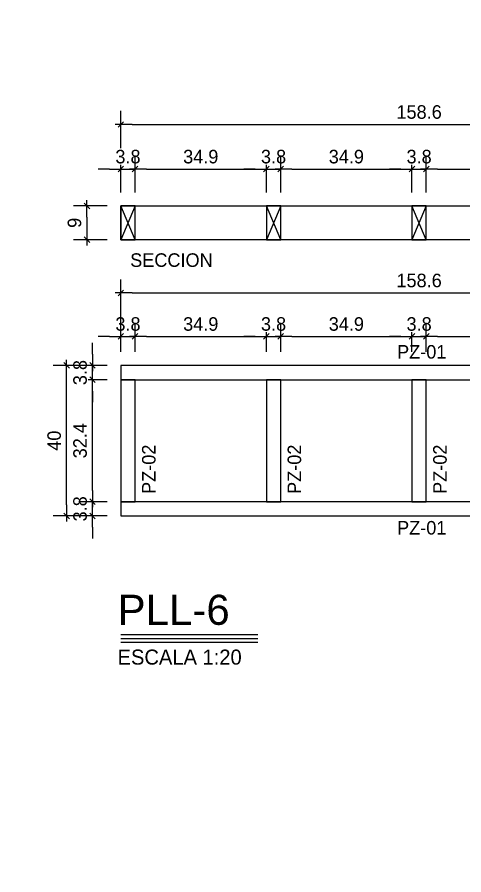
# Model space of a CAD drawing. Header units: millimetres. Extents: x 19458 to 19711, y 4351 to 4752.
# Drawn here: x 19488.241 to 19489.429, y 4522.546 to 4524.824 of the extents above; entities that cross this region are included whole.
import ezdxf
from ezdxf.enums import TextEntityAlignment as Align

# ---------------------------------------------------------------- set-up
doc = ezdxf.new("R2010")
doc.units = ezdxf.units.MM
for name, color, linetype in [('0 @ 0.2', 7, 'Continuous'), ('cotas', 1, 'Continuous'), ('cotas @ 500', 1, 'Continuous'), ('PANELES', 2, 'Continuous'), ('TEXTO @ 0.2', 2, 'Continuous'), ('TEXTOS TITULOS @ 0.2', 3, 'Continuous')]:
    doc.layers.add(name, color=color, linetype=linetype)
doc.styles.add('century gothic', font='GOTHIC.TTF')
doc.styles.add('COTAS SMC', font='GOTHIC.TTF')
doc.styles.add('NOTAS', font='GOTHIC.TTF')
doc.styles.add('SMCtitulos', font='sanss___.ttf')
doc.dimstyles.new('ANOTATIVE 100 SMCONSTRUCCIONES', dxfattribs={"dimscale": 0, "dimtxt": 0.18, "dimasz": 0.15, "dimexe": 0.18, "dimexo": 0.09, "dimgap": 0.1, "dimtad": 1, "dimzin": 0, "dimdsep": 46, "dimtxsty": 'century gothic', "dimblk1": 'FLECHA1', "dimblk2": 'FLECHA1', "dimsah": 1, "dimcen": 0.18, "dimdle": 0.075, "dimclrd": 1, "dimclre": 1, "dimclrt": 2, "dimaunit": 1, "dimadec": 0, "dimazin": 0, "dimtfac": 0.75, "dimtix": 1, "dimtmove": 2, "dimatfit": 3, "dimfxl": 0.09, "dimtvp": 1.5, "dimtfill": 1, "dimtolj": 1, "dimtzin": 0, "dimarcsym": 0})
doc.dimstyles.new('ANOTATIVE CM SMCONSTRUCCIONES', dxfattribs={"dimscale": 0, "dimtxt": 0.18, "dimasz": 0.15, "dimexe": 0.18, "dimexo": 0.18, "dimgap": 0.07, "dimtad": 1, "dimdec": 1, "dimlfac": 100, "dimdsep": 46, "dimtxsty": 'century gothic', "dimblk1": 'FLECHA1', "dimblk2": 'FLECHA1', "dimsah": 1, "dimcen": 0.18, "dimdle": 0.075, "dimclrd": 1, "dimclre": 1, "dimclrt": 2, "dimaunit": 1, "dimadec": 0, "dimazin": 2, "dimtfac": 0.75, "dimtdec": 1, "dimtix": 1, "dimtmove": 2, "dimatfit": 3, "dimfxl": 0.09, "dimtvp": 1.5, "dimtfill": 1, "dimtolj": 1, "dimtzin": 0, "dimarcsym": 0})
doc.dimstyles.new('PIES SMCONSTRUCCIONES', dxfattribs={"dimscale": 0, "dimtxt": 0.18, "dimasz": 0.2, "dimexe": 0.18, "dimexo": 0, "dimgap": 0.1, "dimtad": 1, "dimdec": 0, "dimlfac": 39.370079, "dimzin": 0, "dimdsep": 46, "dimlunit": 4, "dimtxsty": 'COTAS SMC', "dimblk1": 'FLECHA1', "dimblk2": 'FLECHA1', "dimsah": 1, "dimcen": 0.2, "dimdle": 0.075, "dimclrd": 1, "dimclre": 1, "dimclrt": 2, "dimaunit": 1, "dimadec": 0, "dimazin": 0, "dimtfac": 0.75, "dimtdec": 0, "dimtix": 1, "dimtmove": 2, "dimatfit": 3, "dimfxl": 0.09, "dimtvp": 1.5, "dimtfill": 1, "dimtolj": 1, "dimtzin": 0, "dimarcsym": 0})

# ---------------------------------------------------------------- blocks, each defined once
blk = doc.blocks.new('FLECHA1')
at = {"color": 4}
blk.add_line((-0.246176, -0.248081), (0.248081, 0.25), dxfattribs=at)
at = {"color": 1}
blk.add_line((-1, 0), (0.496162, 0), dxfattribs=at)
blk = doc.blocks.new('*D419')
at = {"layer": 'cotas', "color": 1, "lineweight": -2, "transparency": 16777216}
for p, q in [((19614.326, 4625.8448), (19614.326, 4700.8448)), ((19570.9836, 4550.8448), (19524.326, 4550.8448)), ((19614.326, 4548.4298), (19614.326, 4550.8448)), ((19570.5339, 4548.4298), (19524.326, 4548.4298)), ((19614.326, 4473.4298), (19614.326, 4398.4298))]:
    blk.add_line(p, q, dxfattribs=at)
at = {"layer": 'Defpoints', "color": 0, "transparency": 16777216}
for p in [(19614.326, 4550.8448), (19615.9836, 4550.8448), (19615.5339, 4548.4298)]:
    blk.add_point(p, dxfattribs=at)
at = {"layer": 'cotas', "color": 1, "lineweight": -2, "transparency": 16777216, "xscale": 75, "yscale": 75, "zscale": 75}
for p, rotation in [((19614.326, 4550.8448), 270), ((19614.326, 4548.4298), 90)]:
    blk.add_blockref('FLECHA1', p, dxfattribs=dict(at, rotation=rotation))
at = {"layer": 'cotas', "color": 2, "transparency": 16777216, "insert": (19517.3376, 4549.6373), "char_height": 90, "attachment_point": 5, "rotation": 90, "style": 'century gothic', "bg_fill": 3, "box_fill_scale": 1.1, "bg_fill_color": 256, "bg_fill_true_color": 13158600, "bg_fill_transparency": 0}
blk.add_mtext('\\A1;2.42', dxfattribs=at)
blk = doc.blocks.new('*D474')
at = {"layer": 'cotas', "color": 1, "lineweight": -2, "transparency": 16777216}
for p, q in [((19620.0128, 4651.7533), (19620.0128, 4751.7533)), ((19620.4168, 4551.7533), (19530.0128, 4551.7533)), ((19620.0128, 4550.5333), (19620.0128, 4551.7533)), ((19620.4168, 4550.5333), (19530.0128, 4550.5333)), ((19620.0128, 4450.5333), (19620.0128, 4350.5333))]:
    blk.add_line(p, q, dxfattribs=at)
at = {"layer": 'Defpoints', "color": 0, "transparency": 16777216}
for p in [(19620.0128, 4551.7533), (19620.4168, 4551.7533), (19620.4168, 4550.5333)]:
    blk.add_point(p, dxfattribs=at)
at = {"layer": 'cotas', "color": 1, "lineweight": -2, "transparency": 16777216, "xscale": 100, "yscale": 100, "zscale": 100}
for p, rotation in [((19620.0128, 4551.7533), 270), ((19620.0128, 4550.5333), 90)]:
    blk.add_blockref('FLECHA1', p, dxfattribs=dict(at, rotation=rotation))
at = {"layer": 'cotas', "color": 2, "transparency": 16777216, "insert": (19523.8809, 4551.1433), "char_height": 90, "attachment_point": 5, "rotation": 90, "style": 'COTAS SMC', "bg_fill": 3, "box_fill_scale": 1.1, "bg_fill_color": 256, "bg_fill_true_color": 13158600, "bg_fill_transparency": 0}
blk.add_mtext("\\A1;4'", dxfattribs=at)
blk = doc.blocks.new('*U701')
at = {"color": 2}
blk.add_line((0, 0.052), (1.823, 0.052), dxfattribs=at)
at = {"color": 250}
blk.add_line((0, 0), (1.823, 0), dxfattribs=at)
at = {"color": 7}
blk.add_line((0, -0.047), (1.823, -0.047), dxfattribs=at)
at = {"color": 0, "linetype": 'ByBlock', "lineweight": -2, "style": 'NOTAS'}
for tag, p in [('1TITLE', (0.027, 1.014)), ('2TITLE', (-0.043, 0.181))]:
    blk.add_attdef(tag, p, '', height=0.3, dxfattribs=at)
blk.add_attdef('SCALE', text='', height=0.18, dxfattribs=at).set_placement((-0.043, -0.148), align=Align.TOP_LEFT)
blk = doc.blocks.new('LL')
at = {"layer": 'PANELES'}
for p, q in [((19468.3744, 4520.8214), (19468.4124, 4520.7314)), ((19468.3744, 4520.7314), (19468.4124, 4520.8214))]:
    blk.add_line(p, q, dxfattribs=at)
blk.add_lwpolyline([(19468.3744, 4520.7314), (19468.4124, 4520.7314), (19468.4124, 4520.8214), (19468.3744, 4520.8214)], close=True, dxfattribs=at)
blk = doc.blocks.new('*D950')
at = {"color": 1, "lineweight": -2, "transparency": 16777216}
for p, q in [((19488.4807, 4524.3229), (19488.3905, 4524.3229)), ((19488.4265, 4524.2929), (19488.4265, 4524.2629)), ((19488.4807, 4524.2329), (19488.3905, 4524.2329))]:
    blk.add_line(p, q, dxfattribs=at)
at = {"layer": 'Defpoints', "color": 0, "transparency": 16777216}
for p in [(19488.5167, 4524.3229), (19488.4265, 4524.2329), (19488.5167, 4524.2329)]:
    blk.add_point(p, dxfattribs=at)
at = {"color": 1, "lineweight": -2, "transparency": 16777216, "xscale": 0.03, "yscale": 0.03, "zscale": 0.03}
for p, rotation in [((19488.4265, 4524.3229), 90), ((19488.4265, 4524.2329), 270)]:
    blk.add_blockref('FLECHA1', p, dxfattribs=dict(at, rotation=rotation))
at = {"color": 2, "transparency": 16777216, "insert": (19488.3936, 4524.2779), "char_height": 0.036, "attachment_point": 5, "rotation": 90, "style": 'century gothic', "bg_fill": 3, "box_fill_scale": 1.1, "bg_fill_color": 256, "bg_fill_true_color": 13158600, "bg_fill_transparency": 0}
blk.add_mtext('\\A1;9', dxfattribs=at)
blk = doc.blocks.new('*D951')
at = {"color": 1, "lineweight": -2, "transparency": 16777216}
for p, q in [((19488.5167, 4524.3589), (19488.5167, 4524.5752)), ((19490.1031, 4524.3589), (19490.1031, 4524.5752)), ((19488.5467, 4524.5392), (19490.0731, 4524.5392))]:
    blk.add_line(p, q, dxfattribs=at)
at = {"layer": 'Defpoints', "color": 0, "transparency": 16777216}
for p in [(19490.1031, 4524.5392), (19488.5167, 4524.3229), (19490.1031, 4524.3229)]:
    blk.add_point(p, dxfattribs=at)
at = {"color": 1, "lineweight": -2, "transparency": 16777216, "xscale": 0.03, "yscale": 0.03, "zscale": 0.03, "rotation": 180}
blk.add_blockref('FLECHA1', (19488.5167, 4524.5392), dxfattribs=at)
at = {"color": 1, "lineweight": -2, "transparency": 16777216, "xscale": 0.03, "yscale": 0.03, "zscale": 0.03}
blk.add_blockref('FLECHA1', (19490.1031, 4524.5392), dxfattribs=at)
at = {"color": 2, "transparency": 16777216, "insert": (19489.3099, 4524.5721), "char_height": 0.036, "attachment_point": 5, "style": 'century gothic', "bg_fill": 3, "box_fill_scale": 1.1, "bg_fill_color": 256, "bg_fill_true_color": 13158600, "bg_fill_transparency": 0}
blk.add_mtext('\\A1;158.6', dxfattribs=at)
blk = doc.blocks.new('*D952')
at = {"color": 1, "lineweight": -2, "transparency": 16777216}
for p, q in [((19488.5167, 4524.3589), (19488.5167, 4524.4567)), ((19488.5547, 4524.3589), (19488.5547, 4524.4567)), ((19488.4867, 4524.4207), (19488.4567, 4524.4207)), ((19488.5167, 4524.4207), (19488.5547, 4524.4207)), ((19488.5847, 4524.4207), (19488.6147, 4524.4207))]:
    blk.add_line(p, q, dxfattribs=at)
at = {"layer": 'Defpoints', "color": 0, "transparency": 16777216}
for p in [(19488.5547, 4524.4207), (19488.5167, 4524.3229), (19488.5547, 4524.3229)]:
    blk.add_point(p, dxfattribs=at)
at = {"color": 1, "lineweight": -2, "transparency": 16777216, "xscale": 0.03, "yscale": 0.03, "zscale": 0.03}
blk.add_blockref('FLECHA1', (19488.5167, 4524.4207), dxfattribs=at)
at = {"color": 1, "lineweight": -2, "transparency": 16777216, "xscale": 0.03, "yscale": 0.03, "zscale": 0.03, "rotation": 180}
blk.add_blockref('FLECHA1', (19488.5547, 4524.4207), dxfattribs=at)
at = {"color": 2, "transparency": 16777216, "insert": (19488.5357, 4524.4536), "char_height": 0.036, "attachment_point": 5, "style": 'century gothic', "bg_fill": 3, "box_fill_scale": 1.1, "bg_fill_color": 256, "bg_fill_true_color": 13158600, "bg_fill_transparency": 0}
blk.add_mtext('\\A1;3.8', dxfattribs=at)
blk = doc.blocks.new('*D953')
at = {"color": 1, "lineweight": -2, "transparency": 16777216}
for p, q in [((19488.5547, 4524.3589), (19488.5547, 4524.4567)), ((19488.9038, 4524.3589), (19488.9038, 4524.4567)), ((19488.5847, 4524.4207), (19488.8738, 4524.4207))]:
    blk.add_line(p, q, dxfattribs=at)
at = {"layer": 'Defpoints', "color": 0, "transparency": 16777216}
for p in [(19488.9038, 4524.4207), (19488.5547, 4524.3229), (19488.9038, 4524.3229)]:
    blk.add_point(p, dxfattribs=at)
at = {"color": 1, "lineweight": -2, "transparency": 16777216, "xscale": 0.03, "yscale": 0.03, "zscale": 0.03, "rotation": 180}
blk.add_blockref('FLECHA1', (19488.5547, 4524.4207), dxfattribs=at)
at = {"color": 1, "lineweight": -2, "transparency": 16777216, "xscale": 0.03, "yscale": 0.03, "zscale": 0.03}
blk.add_blockref('FLECHA1', (19488.9038, 4524.4207), dxfattribs=at)
at = {"color": 2, "transparency": 16777216, "insert": (19488.7293, 4524.4536), "char_height": 0.036, "attachment_point": 5, "style": 'century gothic', "bg_fill": 3, "box_fill_scale": 1.1, "bg_fill_color": 256, "bg_fill_true_color": 13158600, "bg_fill_transparency": 0}
blk.add_mtext('\\A1;34.9', dxfattribs=at)
blk = doc.blocks.new('*D954')
at = {"color": 1, "lineweight": -2, "transparency": 16777216}
for p, q in [((19488.9038, 4524.3589), (19488.9038, 4524.4567)), ((19488.9418, 4524.3589), (19488.9418, 4524.4567)), ((19488.8738, 4524.4207), (19488.8438, 4524.4207)), ((19488.9038, 4524.4207), (19488.9418, 4524.4207)), ((19488.9718, 4524.4207), (19489.0018, 4524.4207))]:
    blk.add_line(p, q, dxfattribs=at)
at = {"layer": 'Defpoints', "color": 0, "transparency": 16777216}
for p in [(19488.9418, 4524.4207), (19488.9038, 4524.3229), (19488.9418, 4524.3229)]:
    blk.add_point(p, dxfattribs=at)
at = {"color": 1, "lineweight": -2, "transparency": 16777216, "xscale": 0.03, "yscale": 0.03, "zscale": 0.03}
blk.add_blockref('FLECHA1', (19488.9038, 4524.4207), dxfattribs=at)
at = {"color": 1, "lineweight": -2, "transparency": 16777216, "xscale": 0.03, "yscale": 0.03, "zscale": 0.03, "rotation": 180}
blk.add_blockref('FLECHA1', (19488.9418, 4524.4207), dxfattribs=at)
at = {"color": 2, "transparency": 16777216, "insert": (19488.9228, 4524.4536), "char_height": 0.036, "attachment_point": 5, "style": 'century gothic', "bg_fill": 3, "box_fill_scale": 1.1, "bg_fill_color": 256, "bg_fill_true_color": 13158600, "bg_fill_transparency": 0}
blk.add_mtext('\\A1;3.8', dxfattribs=at)
blk = doc.blocks.new('*D955')
at = {"color": 1, "lineweight": -2, "transparency": 16777216}
for p, q in [((19488.9418, 4524.3589), (19488.9418, 4524.4567)), ((19489.2909, 4524.3589), (19489.2909, 4524.4567)), ((19488.9718, 4524.4207), (19489.2609, 4524.4207))]:
    blk.add_line(p, q, dxfattribs=at)
at = {"layer": 'Defpoints', "color": 0, "transparency": 16777216}
for p in [(19489.2909, 4524.4207), (19488.9418, 4524.3229), (19489.2909, 4524.3229)]:
    blk.add_point(p, dxfattribs=at)
at = {"color": 1, "lineweight": -2, "transparency": 16777216, "xscale": 0.03, "yscale": 0.03, "zscale": 0.03, "rotation": 180}
blk.add_blockref('FLECHA1', (19488.9418, 4524.4207), dxfattribs=at)
at = {"color": 1, "lineweight": -2, "transparency": 16777216, "xscale": 0.03, "yscale": 0.03, "zscale": 0.03}
blk.add_blockref('FLECHA1', (19489.2909, 4524.4207), dxfattribs=at)
at = {"color": 2, "transparency": 16777216, "insert": (19489.1164, 4524.4536), "char_height": 0.036, "attachment_point": 5, "style": 'century gothic', "bg_fill": 3, "box_fill_scale": 1.1, "bg_fill_color": 256, "bg_fill_true_color": 13158600, "bg_fill_transparency": 0}
blk.add_mtext('\\A1;34.9', dxfattribs=at)
blk = doc.blocks.new('*D956')
at = {"color": 1, "lineweight": -2, "transparency": 16777216}
for p, q in [((19489.2909, 4524.3589), (19489.2909, 4524.4567)), ((19489.3289, 4524.3589), (19489.3289, 4524.4567)), ((19489.2609, 4524.4207), (19489.2309, 4524.4207)), ((19489.2909, 4524.4207), (19489.3289, 4524.4207)), ((19489.3589, 4524.4207), (19489.3889, 4524.4207))]:
    blk.add_line(p, q, dxfattribs=at)
at = {"layer": 'Defpoints', "color": 0, "transparency": 16777216}
for p in [(19489.3289, 4524.4207), (19489.2909, 4524.3229), (19489.3289, 4524.3229)]:
    blk.add_point(p, dxfattribs=at)
at = {"color": 1, "lineweight": -2, "transparency": 16777216, "xscale": 0.03, "yscale": 0.03, "zscale": 0.03}
blk.add_blockref('FLECHA1', (19489.2909, 4524.4207), dxfattribs=at)
at = {"color": 1, "lineweight": -2, "transparency": 16777216, "xscale": 0.03, "yscale": 0.03, "zscale": 0.03, "rotation": 180}
blk.add_blockref('FLECHA1', (19489.3289, 4524.4207), dxfattribs=at)
at = {"color": 2, "transparency": 16777216, "insert": (19489.3099, 4524.4536), "char_height": 0.036, "attachment_point": 5, "style": 'century gothic', "bg_fill": 3, "box_fill_scale": 1.1, "bg_fill_color": 256, "bg_fill_true_color": 13158600, "bg_fill_transparency": 0}
blk.add_mtext('\\A1;3.8', dxfattribs=at)
blk = doc.blocks.new('*D957')
at = {"color": 1, "lineweight": -2, "transparency": 16777216}
for p, q in [((19489.3289, 4524.3589), (19489.3289, 4524.4567)), ((19489.678, 4524.3589), (19489.678, 4524.4567)), ((19489.3589, 4524.4207), (19489.648, 4524.4207))]:
    blk.add_line(p, q, dxfattribs=at)
at = {"layer": 'Defpoints', "color": 0, "transparency": 16777216}
for p in [(19489.678, 4524.4207), (19489.3289, 4524.3229), (19489.678, 4524.3229)]:
    blk.add_point(p, dxfattribs=at)
at = {"color": 1, "lineweight": -2, "transparency": 16777216, "xscale": 0.03, "yscale": 0.03, "zscale": 0.03, "rotation": 180}
blk.add_blockref('FLECHA1', (19489.3289, 4524.4207), dxfattribs=at)
at = {"color": 1, "lineweight": -2, "transparency": 16777216, "xscale": 0.03, "yscale": 0.03, "zscale": 0.03}
blk.add_blockref('FLECHA1', (19489.678, 4524.4207), dxfattribs=at)
at = {"color": 2, "transparency": 16777216, "insert": (19489.5035, 4524.4536), "char_height": 0.036, "attachment_point": 5, "style": 'century gothic', "bg_fill": 3, "box_fill_scale": 1.1, "bg_fill_color": 256, "bg_fill_true_color": 13158600, "bg_fill_transparency": 0}
blk.add_mtext('\\A1;34.9', dxfattribs=at)
blk = doc.blocks.new('*D978')
at = {"color": 1, "lineweight": -2, "transparency": 16777216}
for p, q in [((19488.4414, 4523.567), (19488.4414, 4523.597)), ((19488.4807, 4523.537), (19488.4054, 4523.537)), ((19488.4414, 4523.499), (19488.4414, 4523.537)), ((19488.4807, 4523.499), (19488.4054, 4523.499)), ((19488.4414, 4523.469), (19488.4414, 4523.439))]:
    blk.add_line(p, q, dxfattribs=at)
at = {"layer": 'Defpoints', "color": 0, "transparency": 16777216}
for p in [(19488.4414, 4523.537), (19488.5167, 4523.537), (19488.5167, 4523.499)]:
    blk.add_point(p, dxfattribs=at)
at = {"color": 1, "lineweight": -2, "transparency": 16777216, "xscale": 0.03, "yscale": 0.03, "zscale": 0.03}
for p, rotation in [((19488.4414, 4523.537), 270), ((19488.4414, 4523.499), 90)]:
    blk.add_blockref('FLECHA1', p, dxfattribs=dict(at, rotation=rotation))
at = {"color": 2, "transparency": 16777216, "insert": (19488.4085, 4523.518), "char_height": 0.036, "attachment_point": 5, "rotation": 90, "style": 'century gothic', "bg_fill": 3, "box_fill_scale": 1.1, "bg_fill_color": 256, "bg_fill_true_color": 13158600, "bg_fill_transparency": 0}
blk.add_mtext('\\A1;3.8', dxfattribs=at)
blk = doc.blocks.new('*D979')
at = {"color": 1, "lineweight": -2, "transparency": 16777216}
for p, q in [((19488.4807, 4523.861), (19488.4054, 4523.861)), ((19488.4414, 4523.567), (19488.4414, 4523.831)), ((19488.4807, 4523.537), (19488.4054, 4523.537))]:
    blk.add_line(p, q, dxfattribs=at)
at = {"layer": 'Defpoints', "color": 0, "transparency": 16777216}
for p in [(19488.4414, 4523.861), (19488.5167, 4523.861), (19488.5167, 4523.537)]:
    blk.add_point(p, dxfattribs=at)
at = {"color": 1, "lineweight": -2, "transparency": 16777216, "xscale": 0.03, "yscale": 0.03, "zscale": 0.03}
for p, rotation in [((19488.4414, 4523.861), 90), ((19488.4414, 4523.537), 270)]:
    blk.add_blockref('FLECHA1', p, dxfattribs=dict(at, rotation=rotation))
at = {"color": 2, "transparency": 16777216, "insert": (19488.4085, 4523.699), "char_height": 0.036, "attachment_point": 5, "rotation": 90, "style": 'century gothic', "bg_fill": 3, "box_fill_scale": 1.1, "bg_fill_color": 256, "bg_fill_true_color": 13158600, "bg_fill_transparency": 0}
blk.add_mtext('\\A1;32.4', dxfattribs=at)
blk = doc.blocks.new('*D980')
at = {"color": 1, "lineweight": -2, "transparency": 16777216}
for p, q in [((19488.4414, 4523.929), (19488.4414, 4523.959)), ((19488.4807, 4523.899), (19488.4054, 4523.899)), ((19488.4414, 4523.861), (19488.4414, 4523.899)), ((19488.4807, 4523.861), (19488.4054, 4523.861)), ((19488.4414, 4523.831), (19488.4414, 4523.801))]:
    blk.add_line(p, q, dxfattribs=at)
at = {"layer": 'Defpoints', "color": 0, "transparency": 16777216}
for p in [(19488.4414, 4523.899), (19488.5167, 4523.899), (19488.5167, 4523.861)]:
    blk.add_point(p, dxfattribs=at)
at = {"color": 1, "lineweight": -2, "transparency": 16777216, "xscale": 0.03, "yscale": 0.03, "zscale": 0.03}
for p, rotation in [((19488.4414, 4523.899), 270), ((19488.4414, 4523.861), 90)]:
    blk.add_blockref('FLECHA1', p, dxfattribs=dict(at, rotation=rotation))
at = {"color": 2, "transparency": 16777216, "insert": (19488.4085, 4523.88), "char_height": 0.036, "attachment_point": 5, "rotation": 90, "style": 'century gothic', "bg_fill": 3, "box_fill_scale": 1.1, "bg_fill_color": 256, "bg_fill_true_color": 13158600, "bg_fill_transparency": 0}
blk.add_mtext('\\A1;3.8', dxfattribs=at)
blk = doc.blocks.new('*D981')
at = {"color": 1, "lineweight": -2, "transparency": 16777216}
for p, q in [((19488.4807, 4523.899), (19488.3365, 4523.899)), ((19488.3725, 4523.529), (19488.3725, 4523.869)), ((19488.4807, 4523.499), (19488.3365, 4523.499))]:
    blk.add_line(p, q, dxfattribs=at)
at = {"layer": 'Defpoints', "color": 0, "transparency": 16777216}
for p in [(19488.3725, 4523.899), (19488.5167, 4523.899), (19488.5167, 4523.499)]:
    blk.add_point(p, dxfattribs=at)
at = {"color": 1, "lineweight": -2, "transparency": 16777216, "xscale": 0.03, "yscale": 0.03, "zscale": 0.03}
for p, rotation in [((19488.3725, 4523.899), 90), ((19488.3725, 4523.499), 270)]:
    blk.add_blockref('FLECHA1', p, dxfattribs=dict(at, rotation=rotation))
at = {"color": 2, "transparency": 16777216, "insert": (19488.3396, 4523.699), "char_height": 0.036, "attachment_point": 5, "rotation": 90, "style": 'century gothic', "bg_fill": 3, "box_fill_scale": 1.1, "bg_fill_color": 256, "bg_fill_true_color": 13158600, "bg_fill_transparency": 0}
blk.add_mtext('\\A1;40', dxfattribs=at)
blk = doc.blocks.new('*D982')
at = {"color": 1, "lineweight": -2, "transparency": 16777216}
for p, q in [((19488.5167, 4523.935), (19488.5167, 4524.012)), ((19488.5547, 4523.935), (19488.5547, 4524.012)), ((19488.4867, 4523.976), (19488.4567, 4523.976)), ((19488.5167, 4523.976), (19488.5547, 4523.976)), ((19488.5847, 4523.976), (19488.6147, 4523.976))]:
    blk.add_line(p, q, dxfattribs=at)
at = {"layer": 'Defpoints', "color": 0, "transparency": 16777216}
for p in [(19488.5547, 4523.976), (19488.5167, 4523.899), (19488.5547, 4523.899)]:
    blk.add_point(p, dxfattribs=at)
at = {"color": 1, "lineweight": -2, "transparency": 16777216, "xscale": 0.03, "yscale": 0.03, "zscale": 0.03}
blk.add_blockref('FLECHA1', (19488.5167, 4523.976), dxfattribs=at)
at = {"color": 1, "lineweight": -2, "transparency": 16777216, "xscale": 0.03, "yscale": 0.03, "zscale": 0.03, "rotation": 180}
blk.add_blockref('FLECHA1', (19488.5547, 4523.976), dxfattribs=at)
at = {"color": 2, "transparency": 16777216, "insert": (19488.5357, 4524.0089), "char_height": 0.036, "attachment_point": 5, "style": 'century gothic', "bg_fill": 3, "box_fill_scale": 1.1, "bg_fill_color": 256, "bg_fill_true_color": 13158600, "bg_fill_transparency": 0}
blk.add_mtext('\\A1;3.8', dxfattribs=at)
blk = doc.blocks.new('*D983')
at = {"color": 1, "lineweight": -2, "transparency": 16777216}
for p, q in [((19488.5547, 4523.935), (19488.5547, 4524.012)), ((19488.9038, 4523.935), (19488.9038, 4524.012)), ((19488.5847, 4523.976), (19488.8738, 4523.976))]:
    blk.add_line(p, q, dxfattribs=at)
at = {"layer": 'Defpoints', "color": 0, "transparency": 16777216}
for p in [(19488.9038, 4523.976), (19488.5547, 4523.899), (19488.9038, 4523.899)]:
    blk.add_point(p, dxfattribs=at)
at = {"color": 1, "lineweight": -2, "transparency": 16777216, "xscale": 0.03, "yscale": 0.03, "zscale": 0.03, "rotation": 180}
blk.add_blockref('FLECHA1', (19488.5547, 4523.976), dxfattribs=at)
at = {"color": 1, "lineweight": -2, "transparency": 16777216, "xscale": 0.03, "yscale": 0.03, "zscale": 0.03}
blk.add_blockref('FLECHA1', (19488.9038, 4523.976), dxfattribs=at)
at = {"color": 2, "transparency": 16777216, "insert": (19488.7293, 4524.0089), "char_height": 0.036, "attachment_point": 5, "style": 'century gothic', "bg_fill": 3, "box_fill_scale": 1.1, "bg_fill_color": 256, "bg_fill_true_color": 13158600, "bg_fill_transparency": 0}
blk.add_mtext('\\A1;34.9', dxfattribs=at)
blk = doc.blocks.new('*D984')
at = {"color": 1, "lineweight": -2, "transparency": 16777216}
for p, q in [((19488.9038, 4523.935), (19488.9038, 4524.012)), ((19488.9418, 4523.935), (19488.9418, 4524.012)), ((19488.8738, 4523.976), (19488.8438, 4523.976)), ((19488.9038, 4523.976), (19488.9418, 4523.976)), ((19488.9718, 4523.976), (19489.0018, 4523.976))]:
    blk.add_line(p, q, dxfattribs=at)
at = {"layer": 'Defpoints', "color": 0, "transparency": 16777216}
for p in [(19488.9418, 4523.976), (19488.9038, 4523.899), (19488.9418, 4523.899)]:
    blk.add_point(p, dxfattribs=at)
at = {"color": 1, "lineweight": -2, "transparency": 16777216, "xscale": 0.03, "yscale": 0.03, "zscale": 0.03}
blk.add_blockref('FLECHA1', (19488.9038, 4523.976), dxfattribs=at)
at = {"color": 1, "lineweight": -2, "transparency": 16777216, "xscale": 0.03, "yscale": 0.03, "zscale": 0.03, "rotation": 180}
blk.add_blockref('FLECHA1', (19488.9418, 4523.976), dxfattribs=at)
at = {"color": 2, "transparency": 16777216, "insert": (19488.9228, 4524.0089), "char_height": 0.036, "attachment_point": 5, "style": 'century gothic', "bg_fill": 3, "box_fill_scale": 1.1, "bg_fill_color": 256, "bg_fill_true_color": 13158600, "bg_fill_transparency": 0}
blk.add_mtext('\\A1;3.8', dxfattribs=at)
blk = doc.blocks.new('*D985')
at = {"color": 1, "lineweight": -2, "transparency": 16777216}
for p, q in [((19488.9418, 4523.935), (19488.9418, 4524.012)), ((19489.2909, 4523.935), (19489.2909, 4524.012)), ((19488.9718, 4523.976), (19489.2609, 4523.976))]:
    blk.add_line(p, q, dxfattribs=at)
at = {"layer": 'Defpoints', "color": 0, "transparency": 16777216}
for p in [(19489.2909, 4523.976), (19488.9418, 4523.899), (19489.2909, 4523.899)]:
    blk.add_point(p, dxfattribs=at)
at = {"color": 1, "lineweight": -2, "transparency": 16777216, "xscale": 0.03, "yscale": 0.03, "zscale": 0.03, "rotation": 180}
blk.add_blockref('FLECHA1', (19488.9418, 4523.976), dxfattribs=at)
at = {"color": 1, "lineweight": -2, "transparency": 16777216, "xscale": 0.03, "yscale": 0.03, "zscale": 0.03}
blk.add_blockref('FLECHA1', (19489.2909, 4523.976), dxfattribs=at)
at = {"color": 2, "transparency": 16777216, "insert": (19489.1164, 4524.0089), "char_height": 0.036, "attachment_point": 5, "style": 'century gothic', "bg_fill": 3, "box_fill_scale": 1.1, "bg_fill_color": 256, "bg_fill_true_color": 13158600, "bg_fill_transparency": 0}
blk.add_mtext('\\A1;34.9', dxfattribs=at)
blk = doc.blocks.new('*D986')
at = {"color": 1, "lineweight": -2, "transparency": 16777216}
for p, q in [((19489.2909, 4523.935), (19489.2909, 4524.012)), ((19489.3289, 4523.935), (19489.3289, 4524.012)), ((19489.2609, 4523.976), (19489.2309, 4523.976)), ((19489.2909, 4523.976), (19489.3289, 4523.976)), ((19489.3589, 4523.976), (19489.3889, 4523.976))]:
    blk.add_line(p, q, dxfattribs=at)
at = {"layer": 'Defpoints', "color": 0, "transparency": 16777216}
for p in [(19489.3289, 4523.976), (19489.2909, 4523.899), (19489.3289, 4523.899)]:
    blk.add_point(p, dxfattribs=at)
at = {"color": 1, "lineweight": -2, "transparency": 16777216, "xscale": 0.03, "yscale": 0.03, "zscale": 0.03}
blk.add_blockref('FLECHA1', (19489.2909, 4523.976), dxfattribs=at)
at = {"color": 1, "lineweight": -2, "transparency": 16777216, "xscale": 0.03, "yscale": 0.03, "zscale": 0.03, "rotation": 180}
blk.add_blockref('FLECHA1', (19489.3289, 4523.976), dxfattribs=at)
at = {"color": 2, "transparency": 16777216, "insert": (19489.3099, 4524.0089), "char_height": 0.036, "attachment_point": 5, "style": 'century gothic', "bg_fill": 3, "box_fill_scale": 1.1, "bg_fill_color": 256, "bg_fill_true_color": 13158600, "bg_fill_transparency": 0}
blk.add_mtext('\\A1;3.8', dxfattribs=at)
blk = doc.blocks.new('*D987')
at = {"color": 1, "lineweight": -2, "transparency": 16777216}
for p, q in [((19489.3289, 4523.935), (19489.3289, 4524.012)), ((19489.678, 4523.935), (19489.678, 4524.012)), ((19489.3589, 4523.976), (19489.648, 4523.976))]:
    blk.add_line(p, q, dxfattribs=at)
at = {"layer": 'Defpoints', "color": 0, "transparency": 16777216}
for p in [(19489.678, 4523.976), (19489.3289, 4523.899), (19489.678, 4523.899)]:
    blk.add_point(p, dxfattribs=at)
at = {"color": 1, "lineweight": -2, "transparency": 16777216, "xscale": 0.03, "yscale": 0.03, "zscale": 0.03, "rotation": 180}
blk.add_blockref('FLECHA1', (19489.3289, 4523.976), dxfattribs=at)
at = {"color": 1, "lineweight": -2, "transparency": 16777216, "xscale": 0.03, "yscale": 0.03, "zscale": 0.03}
blk.add_blockref('FLECHA1', (19489.678, 4523.976), dxfattribs=at)
at = {"color": 2, "transparency": 16777216, "insert": (19489.5035, 4524.0089), "char_height": 0.036, "attachment_point": 5, "style": 'century gothic', "bg_fill": 3, "box_fill_scale": 1.1, "bg_fill_color": 256, "bg_fill_true_color": 13158600, "bg_fill_transparency": 0}
blk.add_mtext('\\A1;34.9', dxfattribs=at)
blk = doc.blocks.new('*D991')
at = {"color": 1, "lineweight": -2, "transparency": 16777216}
for p, q in [((19488.5167, 4523.935), (19488.5167, 4524.1276)), ((19490.1031, 4523.935), (19490.1031, 4524.1276)), ((19488.5467, 4524.0916), (19490.0731, 4524.0916))]:
    blk.add_line(p, q, dxfattribs=at)
at = {"layer": 'Defpoints', "color": 0, "transparency": 16777216}
for p in [(19490.1031, 4524.0916), (19488.5167, 4523.899), (19490.1031, 4523.899)]:
    blk.add_point(p, dxfattribs=at)
at = {"color": 1, "lineweight": -2, "transparency": 16777216, "xscale": 0.03, "yscale": 0.03, "zscale": 0.03, "rotation": 180}
blk.add_blockref('FLECHA1', (19488.5167, 4524.0916), dxfattribs=at)
at = {"color": 1, "lineweight": -2, "transparency": 16777216, "xscale": 0.03, "yscale": 0.03, "zscale": 0.03}
blk.add_blockref('FLECHA1', (19490.1031, 4524.0916), dxfattribs=at)
at = {"color": 2, "transparency": 16777216, "insert": (19489.3099, 4524.1245), "char_height": 0.036, "attachment_point": 5, "style": 'century gothic', "bg_fill": 3, "box_fill_scale": 1.1, "bg_fill_color": 256, "bg_fill_true_color": 13158600, "bg_fill_transparency": 0}
blk.add_mtext('\\A1;158.6', dxfattribs=at)
blk = doc.blocks.new('*U1037')
at = {"layer": 'cotas @ 500'}
dim = blk.add_linear_dim(base=(19614.3260382735, 4550.8448237801), p1=(19615.5338597089, 4548.4298237801), p2=(19615.9836080801, 4550.8448237801), angle=90, dimstyle='ANOTATIVE 100 SMCONSTRUCCIONES', override={"dimscale": 500, "dimtix": 1, "dimtofl": 1, "dimtmove": 1, "dimatfit": 1}, dxfattribs=at)
dim.commit()
dim.dimension.update_dxf_attribs({"geometry": '*D419', "text_midpoint": (19517.3375950376, 4549.6373237801)})
blk = doc.blocks.new('*U1039')
at = {"layer": 'cotas @ 500'}
dim = blk.add_linear_dim(base=(19620.0128, 4551.7533), p1=(19620.4168, 4550.5333), p2=(19620.4168, 4551.7533), angle=90, dimstyle='PIES SMCONSTRUCCIONES', override={"dimscale": 500, "dimtix": 1, "dimtofl": 1, "dimtmove": 2, "dimatfit": 3}, dxfattribs=at)
dim.commit()
dim.dimension.update_dxf_attribs({"geometry": '*D474', "text_midpoint": (19523.8809, 4551.1433)})

msp = doc.modelspace()

# ---------------------------------------------------------------- block references
at = {"layer": 'cotas'}
msp.add_blockref('*U1037', (0, 0), dxfattribs=at)

# ---------------------------------------------------------------- next in the draw order: block references
msp.add_blockref('*U1039', (0, 0), dxfattribs=at)

# ---------------------------------------------------------------- next in the draw order: linework, layer by layer
at = {"layer": 'PANELES'}
for points in [[(19488.5167, 4524.2329), (19488.5167, 4524.3229), (19490.1031, 4524.3229), (19490.1031, 4524.2329)], [(19488.5167, 4523.899), (19488.5167, 4523.861), (19490.1031, 4523.861), (19490.1031, 4523.899)], [(19488.5167, 4523.537), (19488.5547, 4523.537), (19488.5547, 4523.861), (19488.5167, 4523.861)], [(19488.9038, 4523.537), (19488.9418, 4523.537), (19488.9418, 4523.861), (19488.9038, 4523.861)], [(19489.2909, 4523.537), (19489.3289, 4523.537), (19489.3289, 4523.861), (19489.2909, 4523.861)], [(19488.5167, 4523.537), (19488.5167, 4523.499), (19490.1031, 4523.499), (19490.1031, 4523.537)]]:
    msp.add_lwpolyline(points, close=True, dxfattribs=at)

# ---------------------------------------------------------------- next in the draw order: block references
at = {"layer": 'PANELES', "rotation": 180}
for p in [(38956.9291, 9045.0542), (38957.3162, 9045.0542), (38957.7033, 9045.0542)]:
    msp.add_blockref('LL', p, dxfattribs=at)
at = {"layer": 'TEXTOS TITULOS @ 0.2'}
ref = msp.add_blockref('*U701', (19488.5167, 4523.1736), dxfattribs=dict(at, xscale=0.2, yscale=0.2, zscale=0.2))
ref.add_attrib('2TITLE', 'PLL-6', (19488.5081, 4523.2098), dxfattribs={"layer": '0', "color": 0, "linetype": 'ByBlock', "lineweight": -2, "height": 0.08, "style": 'SMCtitulos'})
ref.add_attrib('SCALE', 'ESCALA 1:20', dxfattribs={"layer": '0', "color": 0, "linetype": 'ByBlock', "lineweight": -2, "height": 0.04, "style": 'NOTAS'}).set_placement((19488.5081, 4523.1441), align=Align.TOP_LEFT)

# ---------------------------------------------------------------- next in the draw order: texts
at = {"layer": 'TEXTO @ 0.2', "color": 2, "char_height": 0.036, "width": 0.271168, "attachment_point": 1, "style": 'century gothic'}
for s, insert in [('SECCION', (19488.5416, 4524.1969)), ('PZ-01 ', (19489.2514, 4523.4857))]:
    msp.add_mtext(s, dxfattribs=dict(at, insert=insert))
at = {"layer": 'TEXTO @ 0.2', "color": 2, "char_height": 0.036, "width": 0.271168, "attachment_point": 1, "rotation": 90, "style": 'century gothic'}
for insert in [(19488.5731, 4523.5576), (19488.9602, 4523.5576), (19489.3473, 4523.5576)]:
    msp.add_mtext('PZ-02', dxfattribs=dict(at, insert=insert))

# ---------------------------------------------------------------- next in the draw order: dimensions: what is measured, and where the dimension line sits
at = {"layer": '0 @ 0.2'}
for base, p1, p2, picture, middle in [((19488.4265, 4524.2329), (19488.5167, 4524.3229), (19488.5167, 4524.2329), '*D950', (19488.3936, 4524.2779)), ((19488.4414, 4523.537), (19488.5167, 4523.499), (19488.5167, 4523.537), '*D978', (19488.4085, 4523.518))]:
    dim = msp.add_linear_dim(base=base, p1=p1, p2=p2, angle=90, dimstyle='ANOTATIVE CM SMCONSTRUCCIONES', override={"dimscale": 0.2, "dimtix": 1, "dimtofl": 1, "dimtmove": 2, "dimatfit": 3}, dxfattribs=at)
    dim.commit()
    dim.dimension.update_dxf_attribs({"geometry": picture, "text_midpoint": middle})

# ---------------------------------------------------------------- next in the draw order: dimensions: what is measured, and where the dimension line sits
dim = msp.add_linear_dim(base=(19490.1031, 4524.5392), p1=(19488.5167, 4524.3229), p2=(19490.1031, 4524.3229), dimstyle='ANOTATIVE CM SMCONSTRUCCIONES', override={"dimscale": 0.2, "dimtix": 1, "dimtofl": 1, "dimtmove": 2, "dimatfit": 3}, dxfattribs=at)
dim.commit()
dim.dimension.update_dxf_attribs({"geometry": '*D951', "text_midpoint": (19489.3099, 4524.5721)})
dim = msp.add_linear_dim(base=(19488.4414, 4523.861), p1=(19488.5167, 4523.537), p2=(19488.5167, 4523.861), angle=90, dimstyle='ANOTATIVE CM SMCONSTRUCCIONES', override={"dimscale": 0.2, "dimtix": 1, "dimtofl": 1, "dimtmove": 2, "dimatfit": 3}, dxfattribs=at)
dim.commit()
dim.dimension.update_dxf_attribs({"geometry": '*D979', "text_midpoint": (19488.4085, 4523.699)})

# ---------------------------------------------------------------- next in the draw order: dimensions: what is measured, and where the dimension line sits
dim = msp.add_linear_dim(base=(19488.5547, 4524.4207), p1=(19488.5167, 4524.3229), p2=(19488.5547, 4524.3229), dimstyle='ANOTATIVE CM SMCONSTRUCCIONES', override={"dimscale": 0.2, "dimtix": 1, "dimtofl": 1, "dimtmove": 2, "dimatfit": 3}, dxfattribs=at)
dim.commit()
dim.dimension.update_dxf_attribs({"geometry": '*D952', "text_midpoint": (19488.5357, 4524.4536)})
dim = msp.add_linear_dim(base=(19488.4414, 4523.899), p1=(19488.5167, 4523.861), p2=(19488.5167, 4523.899), angle=90, dimstyle='ANOTATIVE CM SMCONSTRUCCIONES', override={"dimscale": 0.2, "dimtix": 1, "dimtofl": 1, "dimtmove": 2, "dimatfit": 3}, dxfattribs=at)
dim.commit()
dim.dimension.update_dxf_attribs({"geometry": '*D980', "text_midpoint": (19488.4085, 4523.88)})

# ---------------------------------------------------------------- next in the draw order: dimensions: what is measured, and where the dimension line sits
dim = msp.add_linear_dim(base=(19488.9038, 4524.4207), p1=(19488.5547, 4524.3229), p2=(19488.9038, 4524.3229), dimstyle='ANOTATIVE CM SMCONSTRUCCIONES', override={"dimscale": 0.2, "dimtix": 1, "dimtofl": 1, "dimtmove": 2, "dimatfit": 3}, dxfattribs=at)
dim.commit()
dim.dimension.update_dxf_attribs({"geometry": '*D953', "text_midpoint": (19488.7293, 4524.4536)})
dim = msp.add_linear_dim(base=(19488.3725, 4523.899), p1=(19488.5167, 4523.499), p2=(19488.5167, 4523.899), angle=90, dimstyle='ANOTATIVE CM SMCONSTRUCCIONES', override={"dimscale": 0.2, "dimtix": 1, "dimtofl": 1, "dimtmove": 2, "dimatfit": 3}, dxfattribs=at)
dim.commit()
dim.dimension.update_dxf_attribs({"geometry": '*D981', "text_midpoint": (19488.3396, 4523.699)})

# ---------------------------------------------------------------- next in the draw order: dimensions: what is measured, and where the dimension line sits
for base, p1, p2, picture, middle in [((19488.9418, 4524.4207), (19488.9038, 4524.3229), (19488.9418, 4524.3229), '*D954', (19488.9228, 4524.4536)), ((19488.5547, 4523.976), (19488.5167, 4523.899), (19488.5547, 4523.899), '*D982', (19488.5357, 4524.0089))]:
    dim = msp.add_linear_dim(base=base, p1=p1, p2=p2, dimstyle='ANOTATIVE CM SMCONSTRUCCIONES', override={"dimscale": 0.2, "dimtix": 1, "dimtofl": 1, "dimtmove": 2, "dimatfit": 3}, dxfattribs=at)
    dim.commit()
    dim.dimension.update_dxf_attribs({"geometry": picture, "text_midpoint": middle})

# ---------------------------------------------------------------- next in the draw order: dimensions: what is measured, and where the dimension line sits
for base, p1, p2, picture, middle in [((19489.2909, 4524.4207), (19488.9418, 4524.3229), (19489.2909, 4524.3229), '*D955', (19489.1164, 4524.4536)), ((19488.9038, 4523.976), (19488.5547, 4523.899), (19488.9038, 4523.899), '*D983', (19488.7293, 4524.0089))]:
    dim = msp.add_linear_dim(base=base, p1=p1, p2=p2, dimstyle='ANOTATIVE CM SMCONSTRUCCIONES', override={"dimscale": 0.2, "dimtix": 1, "dimtofl": 1, "dimtmove": 2, "dimatfit": 3}, dxfattribs=at)
    dim.commit()
    dim.dimension.update_dxf_attribs({"geometry": picture, "text_midpoint": middle})

# ---------------------------------------------------------------- next in the draw order: dimensions: what is measured, and where the dimension line sits
for base, p1, p2, picture, middle in [((19489.3289, 4524.4207), (19489.2909, 4524.3229), (19489.3289, 4524.3229), '*D956', (19489.3099, 4524.4536)), ((19488.9418, 4523.976), (19488.9038, 4523.899), (19488.9418, 4523.899), '*D984', (19488.9228, 4524.0089))]:
    dim = msp.add_linear_dim(base=base, p1=p1, p2=p2, dimstyle='ANOTATIVE CM SMCONSTRUCCIONES', override={"dimscale": 0.2, "dimtix": 1, "dimtofl": 1, "dimtmove": 2, "dimatfit": 3}, dxfattribs=at)
    dim.commit()
    dim.dimension.update_dxf_attribs({"geometry": picture, "text_midpoint": middle})

# ---------------------------------------------------------------- next in the draw order: dimensions: what is measured, and where the dimension line sits
for base, p1, p2, picture, middle in [((19489.678, 4524.4207), (19489.3289, 4524.3229), (19489.678, 4524.3229), '*D957', (19489.5035, 4524.4536)), ((19489.2909, 4523.976), (19488.9418, 4523.899), (19489.2909, 4523.899), '*D985', (19489.1164, 4524.0089))]:
    dim = msp.add_linear_dim(base=base, p1=p1, p2=p2, dimstyle='ANOTATIVE CM SMCONSTRUCCIONES', override={"dimscale": 0.2, "dimtix": 1, "dimtofl": 1, "dimtmove": 2, "dimatfit": 3}, dxfattribs=at)
    dim.commit()
    dim.dimension.update_dxf_attribs({"geometry": picture, "text_midpoint": middle})

# ---------------------------------------------------------------- next in the draw order: dimensions: what is measured, and where the dimension line sits
dim = msp.add_linear_dim(base=(19489.3289, 4523.976), p1=(19489.2909, 4523.899), p2=(19489.3289, 4523.899), dimstyle='ANOTATIVE CM SMCONSTRUCCIONES', override={"dimscale": 0.2, "dimtix": 1, "dimtofl": 1, "dimtmove": 2, "dimatfit": 3}, dxfattribs=at)
dim.commit()
dim.dimension.update_dxf_attribs({"geometry": '*D986', "text_midpoint": (19489.3099, 4524.0089)})

# ---------------------------------------------------------------- next in the draw order: dimensions: what is measured, and where the dimension line sits
dim = msp.add_linear_dim(base=(19489.678, 4523.976), p1=(19489.3289, 4523.899), p2=(19489.678, 4523.899), dimstyle='ANOTATIVE CM SMCONSTRUCCIONES', override={"dimscale": 0.2, "dimtix": 1, "dimtofl": 1, "dimtmove": 2, "dimatfit": 3}, dxfattribs=at)
dim.commit()
dim.dimension.update_dxf_attribs({"geometry": '*D987', "text_midpoint": (19489.5035, 4524.0089)})

# ---------------------------------------------------------------- next in the draw order: dimensions: what is measured, and where the dimension line sits
dim = msp.add_linear_dim(base=(19490.1031, 4524.0916), p1=(19488.5167, 4523.899), p2=(19490.1031, 4523.899), dimstyle='ANOTATIVE CM SMCONSTRUCCIONES', override={"dimscale": 0.2, "dimtix": 1, "dimtofl": 1, "dimtmove": 2, "dimatfit": 3}, dxfattribs=at)
dim.commit()
dim.dimension.update_dxf_attribs({"geometry": '*D991', "text_midpoint": (19489.3099, 4524.1245)})

# ---------------------------------------------------------------- next in the draw order: texts
at = {"layer": 'TEXTO @ 0.2', "color": 2, "insert": (19489.2514, 4523.9531), "char_height": 0.036, "width": 0.271168, "attachment_point": 1, "style": 'century gothic'}
msp.add_mtext('PZ-01 ', dxfattribs=at)

doc.saveas('drawing.dxf')
